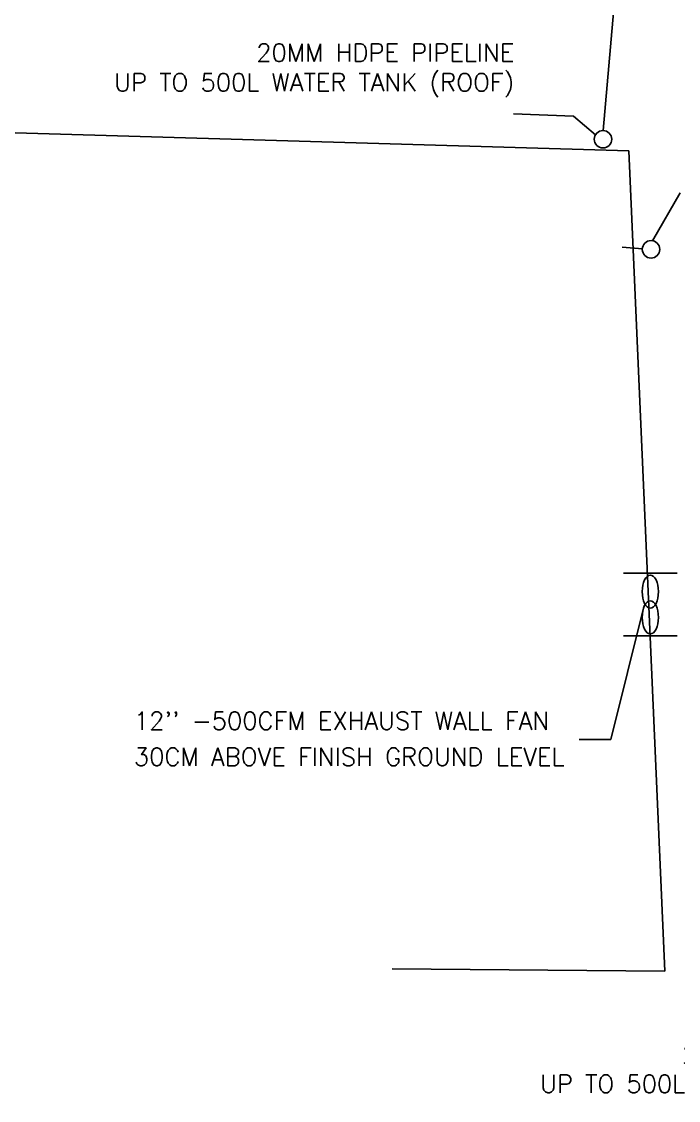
# Model space of a CAD drawing. Header units: inches. Extents: x 191440 to 383551, y 141411 to 284946.
# Drawn here: x 191681.38 to 191690.6, y 141505.81 to 141520.95 of the extents above; entities that cross this region are included whole.
import ezdxf

# ---------------------------------------------------------------- set-up
doc = ezdxf.new("R2010")
doc.units = ezdxf.units.IN
doc.header["$MEASUREMENT"] = 0
for name, color, linetype in [('HOME', 8, 'Continuous'), ('Sanitary', 6, 'Continuous'), ('VP', 7, 'Continuous')]:
    doc.layers.add(name, color=color, linetype=linetype)
doc.styles.add('ROMANS', font='romans', dxfattribs={"height": 1})
doc.dimstyles.new('osama', dxfattribs={"dimtxt": 50, "dimasz": 45, "dimexe": 0.18, "dimexo": 0.0625, "dimgap": 0.2, "dimtad": 0, "dimdec": 0, "dimzin": 0, "dimdsep": 46, "dimtxsty": 'ROMANS', "dimcen": 0, "dimse1": 1, "dimse2": 1, "dimclrd": 3, "dimclre": 3, "dimclrt": 5, "dimadec": 0, "dimazin": 0, "dimtfac": 0.6, "dimtdec": 0, "dimtmove": 2, "dimatfit": 3, "dimfxl": 1, "dimtolj": 1, "dimtzin": 0, "dimarcsym": 0})

msp = doc.modelspace()

# ---------------------------------------------------------------- linework, layer by layer
at = {"color": 6}
for points in [[(191689.9501, 141524.06945), (191689.54353, 141519.42234)], [(191689.80885, 141517.78572), (191690.09403, 141517.76427)]]:
    msp.add_lwpolyline(points, dxfattribs=at)
for points in [[(191689.83053, 141513.2138), (191690.58053, 141513.2138)], [(191689.83053, 141512.33107), (191690.58053, 141512.33107)]]:
    msp.add_lwpolyline(points)
msp.add_ellipse((191690.20553, 141512.95265), major_axis=(0, -0.2334), ratio=0.48713503)
at = {"extrusion": (0, 0, -1)}
msp.add_ellipse((191690.20553, 141512.59221), major_axis=(0, 0.2334), ratio=0.48713503, dxfattribs=at)
at = {"layer": 'HOME'}
msp.add_line((191689.90224, 141519.13642), (191690.40858, 141507.62884), dxfattribs=at)
at = {"layer": 'HOME', "elevation": 678.405, "flags": 128}
for points in [[(191689.90224, 141519.13642), (191671.24234, 141519.68666), (191670.22913, 141507.81046), (191681.16461, 141507.71204)], [(191686.58349, 141507.66327), (191690.40858, 141507.62884)]]:
    msp.add_lwpolyline(points, dxfattribs=at)
at = {"layer": 'VP', "color": 252}
for p, q in [((191688.28741, 141519.6556), (191689.12862, 141519.62565)), ((191689.12862, 141519.62565), (191689.4362, 141519.36305)), ((191690.62393, 141518.54734, 678.405), (191690.23527, 141517.87592)), ((191689.65338, 141510.87969), (191690.11926, 141512.75833)), ((191689.20904, 141510.87969), (191689.65338, 141510.87969))]:
    msp.add_line(p, q, dxfattribs=at)
at = {"layer": 'VP'}
for centre in [(191689.54116, 141519.29984), (191690.21619, 141517.75489)]:
    msp.add_circle(centre, 0.12252, dxfattribs=at)

# ---------------------------------------------------------------- texts
at = {"color": 7, "style": 'ROMANS'}
for s, p in [("12'' -500CFM EXHAUST WALL FAN", (191682.95871, 141511.01569)), ('30CM ABOVE FINISH GROUND LEVEL', (191682.95871, 141510.5112))]:
    msp.add_text(s, height=0.25, dxfattribs=at).set_placement(p)
at = {"color": 7, "char_height": 0.25, "attachment_point": 3, "style": 'ROMANS'}
for insert in [(191688.29721, 141520.64007), (191694.27445, 141506.58868)]:
    msp.add_mtext('\\A1;20MM HDPE PIPELINE\\PUP TO 500L WATER TANK (ROOF)', dxfattribs=dict(at, insert=insert))

# ---------------------------------------------------------------- leaders
at = {"layer": 'Sanitary', "ltscale": 0.5}
for points in [[(191657.66913, 141520.21779), (191658.11744, 141520.51917), (191658.57954, 141520.46732)], [(191653.4749, 141520.58474), (191653.79451, 141519.51639), (191654.25774, 141519.47586)]]:
    msp.add_leader(points, dimstyle='osama', override={"dimasz": 100, "dimgap": 0.09}, dxfattribs=at)
at = {"layer": 'VP', "color": 252}
msp.add_leader([(191676.09213, 141510.39436), (191676.70886, 141508.74881), (191677.08854, 141508.71559)], dimstyle='osama', override={"dimasz": 100, "dimgap": 0.09}, dxfattribs=at)

doc.saveas('drawing.dxf')
